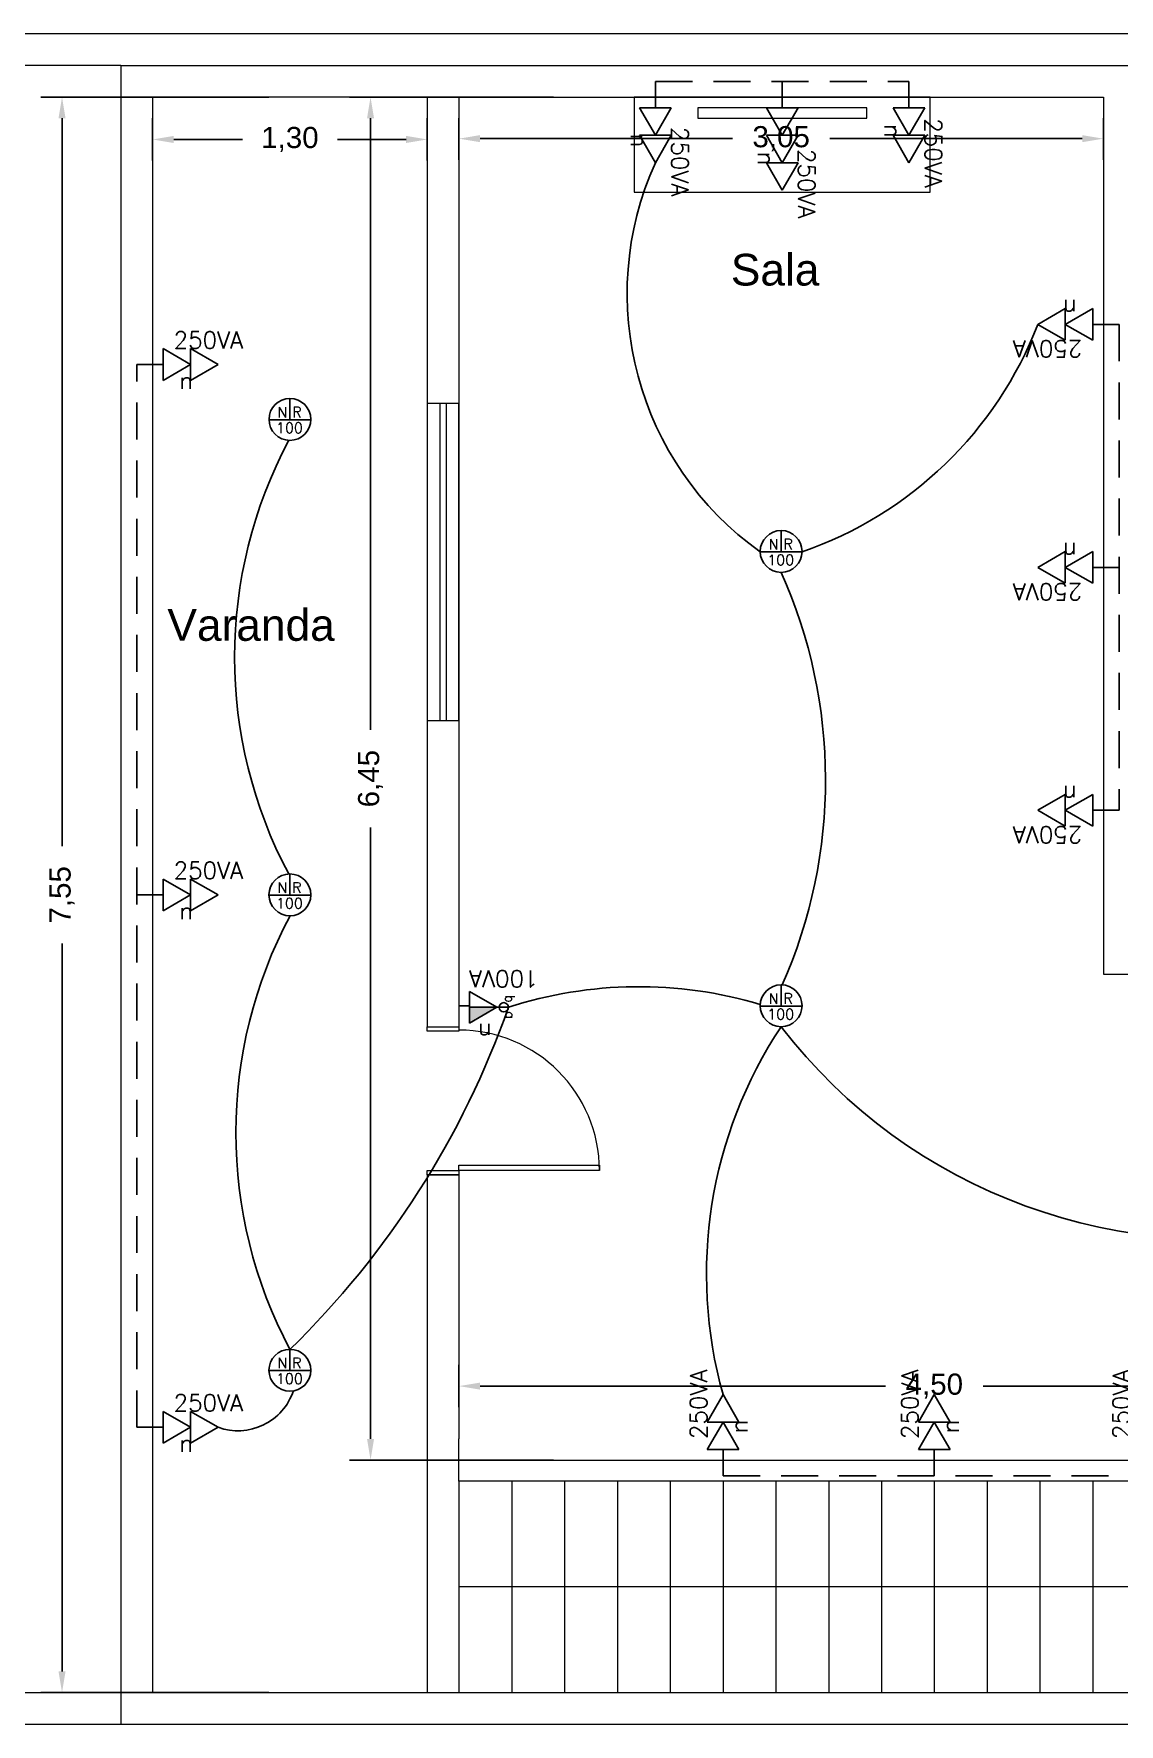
# Model space of a CAD drawing. Header units: millimetres. Extents: x -5 to 184, y -24 to 24.
# Drawn here: x 1.69 to 6.83, y 11 to 19 of the extents above; entities that cross this region are included whole.
import ezdxf

# ---------------------------------------------------------------- set-up
doc = ezdxf.new("R2010")
doc.units = ezdxf.units.MM
doc.linetypes.add('HIDDEN', pattern=[0.375, 0.25, -0.125])
for name, color, linetype, lineweight in [('Cotas', 3, 'Continuous', 9), ('Cozinha', 252, 'Continuous', 20), ('Edificação', 251, 'Continuous', 20), ('Portas', 251, 'Continuous', 9)]:
    doc.layers.add(name, color=color, linetype=linetype, lineweight=lineweight)
for name, color, linetype in [('Eletroduto', 160, 'Continuous'), ('Pontos de iluminação', 50, 'Continuous'), ('Pontos de Tomadas', 10, 'Continuous'), ('TEXTO', 7, 'Continuous')]:
    doc.layers.add(name, color=color, linetype=linetype)
doc.styles.add('ROMANS', font='ROMANS.SHX')
doc.styles.get("Standard").update_dxf_attribs({"font": 'arial.ttf'})
doc.styles.add('TEXTO_NOMEQUADRO', font='arial.ttf')
doc.dimstyles.new('ISO-25', dxfattribs={"dimtxt": 0.1, "dimasz": 0.1, "dimexe": 0.1, "dimexo": 0.1, "dimgap": 0.1, "dimtad": 0, "dimzin": 1, "dimtxsty": 'Standard', "dimcen": 0.1, "dimadec": 0, "dimazin": 0, "dimtfac": 1, "dimtmove": 0, "dimatfit": 3, "dimfxl": 1, "dimarcsym": 0})

# ---------------------------------------------------------------- blocks, each defined once
blk = doc.blocks.new('*D17')
at = {"layer": 'Cotas', "color": 0, "lineweight": -2, "transparency": 16777216}
for p, q in [((2.25, 18.6), (2.25, 18.4)), ((3.55, 18.6), (3.55, 18.4)), ((2.35, 18.5), (2.675, 18.5)), ((3.45, 18.5), (3.125, 18.5))]:
    blk.add_line(p, q, dxfattribs=at)
at = {"layer": 'Cotas', "color": 0, "transparency": 16777216}
for points in [[(2.35, 18.5167), (2.35, 18.4833), (2.25, 18.5)], [(3.45, 18.5167), (3.45, 18.4833), (3.55, 18.5)]]:
    blk.add_solid(points, dxfattribs=at)
at = {"layer": 'Defpoints', "color": 0, "transparency": 16777216}
for p in [(2.25, 18.7), (3.55, 18.7), (3.55, 18.5)]:
    blk.add_point(p, dxfattribs=at)
at = {"layer": 'Cotas', "color": 0, "transparency": 16777216, "insert": (2.9, 18.5), "char_height": 0.1, "attachment_point": 5}
blk.add_mtext('1,30', dxfattribs=at)
blk = doc.blocks.new('*D18')
at = {"layer": 'Cotas', "color": 0, "lineweight": -2, "transparency": 16777216}
for p, q in [((3.7, 18.6), (3.7, 18.4038)), ((6.75, 18.6), (6.75, 18.4038)), ((3.8, 18.5038), (4.9948, 18.5038)), ((6.65, 18.5038), (5.4552, 18.5038))]:
    blk.add_line(p, q, dxfattribs=at)
at = {"layer": 'Cotas', "color": 0, "transparency": 16777216}
for points in [[(3.8, 18.5205), (3.8, 18.4872), (3.7, 18.5038)], [(6.65, 18.5205), (6.65, 18.4872), (6.75, 18.5038)]]:
    blk.add_solid(points, dxfattribs=at)
at = {"layer": 'Defpoints', "color": 0, "transparency": 16777216}
for p in [(3.7, 18.7), (6.75, 18.7), (6.75, 18.5038)]:
    blk.add_point(p, dxfattribs=at)
at = {"layer": 'Cotas', "color": 0, "transparency": 16777216, "insert": (5.225, 18.5038), "char_height": 0.1, "attachment_point": 5}
blk.add_mtext('3,05', dxfattribs=at)
blk = doc.blocks.new('*D4')
at = {"layer": 'Cotas', "color": 0, "lineweight": -2, "transparency": 16777216}
for p, q in [((3.7, 12.5), (3.7, 12.7)), ((8.2, 12.5), (8.2, 12.7)), ((3.8, 12.6), (5.7183, 12.6)), ((8.1, 12.6), (6.1817, 12.6))]:
    blk.add_line(p, q, dxfattribs=at)
at = {"layer": 'Cotas', "color": 0, "transparency": 16777216}
for points in [[(3.8, 12.6167), (3.8, 12.5833), (3.7, 12.6)], [(8.1, 12.6167), (8.1, 12.5833), (8.2, 12.6)]]:
    blk.add_solid(points, dxfattribs=at)
at = {"layer": 'Defpoints', "color": 0, "transparency": 16777216}
for p in [(3.7, 12.6), (3.7, 12.4), (8.2, 12.4)]:
    blk.add_point(p, dxfattribs=at)
at = {"layer": 'Cotas', "color": 0, "transparency": 16777216, "insert": (5.95, 12.6), "char_height": 0.1, "attachment_point": 5}
blk.add_mtext('4,50', dxfattribs=at)
blk = doc.blocks.new('*D65')
at = {"layer": 'Cotas', "color": 0, "lineweight": -2, "transparency": 16777216}
for p, q in [((2.8, 18.7), (1.7214, 18.7)), ((1.8214, 18.6), (1.8214, 15.1548)), ((1.8214, 11.25), (1.8214, 14.6952)), ((2.8, 11.15), (1.7214, 11.15))]:
    blk.add_line(p, q, dxfattribs=at)
at = {"layer": 'Cotas', "color": 0, "transparency": 16777216}
for points in [[(1.8047, 18.6), (1.838, 18.6), (1.8214, 18.7)], [(1.8047, 11.25), (1.838, 11.25), (1.8214, 11.15)]]:
    blk.add_solid(points, dxfattribs=at)
at = {"layer": 'Defpoints', "color": 0, "transparency": 16777216}
for p in [(2.9, 18.7), (1.8214, 11.15), (2.9, 11.15)]:
    blk.add_point(p, dxfattribs=at)
at = {"layer": 'Cotas', "color": 0, "transparency": 16777216, "insert": (1.8214, 14.925), "char_height": 0.1, "attachment_point": 5, "rotation": 90}
blk.add_mtext('7,55', dxfattribs=at)
blk = doc.blocks.new('*D66')
at = {"layer": 'Cotas', "color": 0, "lineweight": -2, "transparency": 16777216}
for p, q in [((4.148, 18.7), (3.1816, 18.7)), ((3.2816, 18.6), (3.2816, 15.7055)), ((3.2816, 12.35), (3.2816, 15.2445)), ((4.148, 12.25), (3.1816, 12.25))]:
    blk.add_line(p, q, dxfattribs=at)
at = {"layer": 'Cotas', "color": 0, "transparency": 16777216}
for points in [[(3.265, 18.6), (3.2983, 18.6), (3.2816, 18.7)], [(3.265, 12.35), (3.2983, 12.35), (3.2816, 12.25)]]:
    blk.add_solid(points, dxfattribs=at)
at = {"layer": 'Defpoints', "color": 0, "transparency": 16777216}
for p in [(4.248, 18.7), (3.2816, 12.25), (4.248, 12.25)]:
    blk.add_point(p, dxfattribs=at)
at = {"layer": 'Cotas', "color": 0, "transparency": 16777216, "insert": (3.2816, 15.475), "char_height": 0.1, "attachment_point": 5, "rotation": 90}
blk.add_mtext('6,45', dxfattribs=at)

msp = doc.modelspace()

# ---------------------------------------------------------------- linework, layer by layer
at = {"layer": 'Cozinha'}
for points in [[(4.53, 18.25), (5.93, 18.25), (5.93, 18.7), (4.53, 18.7)], [(4.83, 18.6), (5.63, 18.6), (5.63, 18.65), (4.83, 18.65)]]:
    msp.add_lwpolyline(points, close=True, dxfattribs=at)
at = {"layer": 'Edificação', "color": 252}
for p, q in [((2.1, 18.85), (0.15, 18.85)), ((0.15, 11.15), (2.1, 11.15))]:
    msp.add_line(p, q, dxfattribs=at)
at = {"layer": 'Edificação'}
for p, q in [((2.1, 18.85), (2.1, 11)), ((2.1, 18.85), (6.9, 18.85)), ((3.55, 18.7), (2.25, 18.7)), ((2.25, 18.7), (2.25, 13.5)), ((3.55, 18.7), (3.55, 14.3)), ((3.7, 18.7), (3.7, 14.3)), ((3.7, 18.7), (6.75, 18.7)), ((6.75, 18.7), (6.75, 14.55)), ((6.75, 17.85), (6.75, 17.85)), ((6.75, 14.55), (9.65, 14.55)), ((3.55, 13.6), (3.55, 11.15)), ((3.55, 13.6), (3.7, 13.6)), ((3.7, 13.6), (3.7, 12.35)), ((2.25, 13.5), (2.25, 11.15)), ((3.7, 12.15), (3.7, 12.35)), ((3.7, 12.25), (8.2, 12.25)), ((8.2, 12.15), (3.7, 12.15)), ((3.7, 12.15), (3.7, 11.15)), ((3.95, 12.15), (3.95, 11.15)), ((4.2, 12.15), (4.2, 11.15)), ((4.45, 12.15), (4.45, 11.15)), ((4.7, 12.15), (4.7, 11.15)), ((4.95, 12.15), (4.95, 11.15)), ((5.2, 12.15), (5.2, 11.15)), ((5.45, 12.15), (5.45, 11.15)), ((5.7, 12.15), (5.7, 11.15)), ((5.95, 12.15), (5.95, 11.15)), ((6.2, 12.15), (6.2, 11.15)), ((6.45, 12.15), (6.45, 11.15)), ((6.7, 12.15), (6.7, 11.15)), ((8.2, 11.65), (3.7, 11.65)), ((2.25, 11.15), (8.1, 11.15)), ((2.1, 11), (26.85, 11))]:
    msp.add_line(p, q, dxfattribs=at)
at = {"layer": 'Edificação', "color": 252}
msp.add_lwpolyline([(0, 11), (27, 11), (27, 19), (0, 19)], close=True, dxfattribs=at)
at = {"layer": 'Eletroduto', "linetype": 'HIDDEN', "ltscale": 0.7}
for p, q in [((4.63, 18.7), (4.63, 18.775)), ((4.63, 18.775), (5.83, 18.775)), ((5.23, 18.7), (5.23, 18.775)), ((5.83, 18.7), (5.83, 18.775)), ((6.825, 17.625), (6.825, 15.325)), ((2.175, 12.405), (2.175, 17.435)), ((4.95, 12.175), (6.95, 12.175))]:
    msp.add_line(p, q, dxfattribs=at)
at = {"layer": 'Eletroduto'}
for p, q in [((6.75, 17.625), (6.825, 17.625)), ((2.25, 17.435), (2.175, 17.435)), ((6.825, 16.475), (6.75, 16.475)), ((6.825, 15.325), (6.75, 15.325)), ((2.25, 14.925), (2.175, 14.925)), ((2.25, 12.405), (2.175, 12.405)), ((4.95, 12.25), (4.95, 12.175)), ((5.95, 12.25), (5.95, 12.175))]:
    msp.add_line(p, q, dxfattribs=at)
for centre, radius, start, end in [((5.9972, 17.7706), 1.501, 155.62579, 234.50384), ((4.7244, 18.2868), 1.8389, 289.03625, 338.90526), ((4.8206, 16.0495), 2.1823, 151.93457, 208.02291), ((3.0329, 15.469), 2.4021, 336.18031, 24.13173), ((4.8264, 13.7993), 2.1823, 151.93457, 208.02291), ((4.5518, 12.4876), 2.0028, 73.33291, 107.96552), ((-0.0346, 15.788), 4.2067, 314.23449, 340.62991), ((6.986, 13.1306), 2.1144, 146.39118, 195.6568), ((7.2622, 15.8651), 2.5684, 217.51703, 282.45261), ((2.654, 12.6651), 0.2765, 250.13312, 341.50048)]:
    msp.add_arc(centre, radius, start, end, dxfattribs=at)
at = {"layer": 'Pontos de iluminação'}
for p, q in [((2.9, 17.1735), (2.9, 17.2746)), ((2.8008, 17.1735), (2.9993, 17.1735)), ((5.2249, 16.5485), (5.2249, 16.6496)), ((5.1257, 16.5485), (5.3241, 16.5485)), ((2.8999, 14.9235), (2.8999, 15.0246)), ((2.8007, 14.9235), (2.9991, 14.9235)), ((5.2249, 14.3985), (5.2249, 14.4996)), ((3.89, 14.3928), (3.88, 14.3928)), ((3.934, 14.3928), (3.89, 14.3928)), ((5.1257, 14.3985), (5.3241, 14.3985)), ((2.8999, 12.6735), (2.8999, 12.7746)), ((2.8007, 12.6735), (2.9991, 12.6735))]:
    msp.add_line(p, q, dxfattribs=at)
for centre, radius in [((2.9001, 17.175), 0.099), ((5.225, 16.55), 0.099), ((2.9, 14.925), 0.099), ((5.225, 14.4), 0.099), ((3.912, 14.3928), 0.022), ((2.9, 12.675), 0.099)]:
    msp.add_circle(centre, radius, dxfattribs=at)
at = {"layer": 'Pontos de Tomadas', "color": 1}
for p, q in [((4.705, 18.65), (4.555, 18.65)), ((4.555, 18.65), (4.63, 18.52)), ((4.63, 18.65), (4.63, 18.7)), ((4.705, 18.65), (4.63, 18.52)), ((4.63, 18.52), (4.705, 18.65)), ((4.63, 18.52), (4.705, 18.65)), ((5.305, 18.65), (5.155, 18.65)), ((5.155, 18.65), (5.23, 18.52)), ((5.23, 18.65), (5.23, 18.7)), ((5.305, 18.65), (5.23, 18.52)), ((5.23, 18.52), (5.305, 18.65)), ((5.23, 18.52), (5.305, 18.65)), ((5.905, 18.65), (5.755, 18.65)), ((5.755, 18.65), (5.83, 18.52)), ((5.83, 18.65), (5.83, 18.7)), ((5.905, 18.65), (5.83, 18.52)), ((5.83, 18.52), (5.905, 18.65)), ((5.83, 18.52), (5.905, 18.65)), ((4.705, 18.52), (4.555, 18.52)), ((4.555, 18.52), (4.63, 18.39)), ((4.705, 18.52), (4.63, 18.39)), ((4.63, 18.39), (4.705, 18.52)), ((4.63, 18.39), (4.705, 18.52)), ((5.305, 18.52), (5.155, 18.52)), ((5.155, 18.52), (5.23, 18.39)), ((5.305, 18.52), (5.23, 18.39)), ((5.23, 18.39), (5.305, 18.52)), ((5.23, 18.39), (5.305, 18.52)), ((5.905, 18.52), (5.755, 18.52)), ((5.755, 18.52), (5.83, 18.39)), ((5.905, 18.52), (5.83, 18.39)), ((5.83, 18.39), (5.905, 18.52)), ((5.83, 18.39), (5.905, 18.52)), ((5.305, 18.39), (5.155, 18.39)), ((5.155, 18.39), (5.23, 18.26)), ((5.305, 18.39), (5.23, 18.26)), ((5.23, 18.26), (5.305, 18.39)), ((5.23, 18.26), (5.305, 18.39)), ((6.57, 17.7), (6.44, 17.625)), ((6.7, 17.7), (6.57, 17.625)), ((6.57, 17.55), (6.57, 17.7)), ((6.7, 17.55), (6.7, 17.7)), ((6.57, 17.55), (6.44, 17.625)), ((6.44, 17.625), (6.57, 17.55)), ((6.44, 17.625), (6.57, 17.55)), ((6.7, 17.55), (6.57, 17.625)), ((6.57, 17.625), (6.7, 17.55)), ((6.57, 17.625), (6.7, 17.55)), ((6.7, 17.625), (6.75, 17.625)), ((2.3, 17.51), (2.43, 17.435)), ((2.43, 17.435), (2.3, 17.51)), ((2.3, 17.51), (2.3, 17.36)), ((2.43, 17.435), (2.3, 17.51)), ((2.3, 17.51), (2.43, 17.435)), ((2.43, 17.435), (2.3, 17.51)), ((2.3, 17.51), (2.3, 17.36)), ((2.43, 17.435), (2.3, 17.51)), ((2.43, 17.51), (2.56, 17.435)), ((2.56, 17.435), (2.43, 17.51)), ((2.43, 17.51), (2.43, 17.36)), ((2.56, 17.435), (2.43, 17.51)), ((2.43, 17.51), (2.56, 17.435)), ((2.56, 17.435), (2.43, 17.51)), ((2.43, 17.51), (2.43, 17.36)), ((2.56, 17.435), (2.43, 17.51)), ((2.3, 17.435), (2.25, 17.435)), ((2.3, 17.435), (2.25, 17.435)), ((2.3, 17.36), (2.43, 17.435)), ((2.3, 17.36), (2.43, 17.435)), ((2.43, 17.36), (2.56, 17.435)), ((2.43, 17.36), (2.56, 17.435)), ((6.57, 16.55), (6.44, 16.475)), ((6.7, 16.55), (6.57, 16.475)), ((6.57, 16.4), (6.57, 16.55)), ((6.7, 16.4), (6.7, 16.55)), ((6.57, 16.4), (6.44, 16.475)), ((6.44, 16.475), (6.57, 16.4)), ((6.44, 16.475), (6.57, 16.4)), ((6.7, 16.4), (6.57, 16.475)), ((6.57, 16.475), (6.7, 16.4)), ((6.57, 16.475), (6.7, 16.4)), ((6.7, 16.475), (6.75, 16.475)), ((6.57, 15.4), (6.44, 15.325)), ((6.7, 15.4), (6.57, 15.325)), ((6.57, 15.25), (6.57, 15.4)), ((6.7, 15.25), (6.7, 15.4)), ((6.57, 15.25), (6.44, 15.325)), ((6.44, 15.325), (6.57, 15.25)), ((6.44, 15.325), (6.57, 15.25)), ((6.7, 15.25), (6.57, 15.325)), ((6.57, 15.325), (6.7, 15.25)), ((6.57, 15.325), (6.7, 15.25)), ((6.7, 15.325), (6.75, 15.325)), ((2.3, 15), (2.43, 14.925)), ((2.43, 14.925), (2.3, 15)), ((2.3, 15), (2.3, 14.85)), ((2.43, 14.925), (2.3, 15)), ((2.3, 15), (2.43, 14.925)), ((2.43, 14.925), (2.3, 15)), ((2.3, 15), (2.3, 14.85)), ((2.43, 14.925), (2.3, 15)), ((2.43, 15), (2.56, 14.925)), ((2.56, 14.925), (2.43, 15)), ((2.43, 15), (2.43, 14.85)), ((2.56, 14.925), (2.43, 15)), ((2.43, 15), (2.56, 14.925)), ((2.56, 14.925), (2.43, 15)), ((2.43, 15), (2.43, 14.85)), ((2.56, 14.925), (2.43, 15)), ((2.3, 14.925), (2.25, 14.925)), ((2.3, 14.925), (2.25, 14.925)), ((2.3, 14.85), (2.43, 14.925)), ((2.3, 14.85), (2.43, 14.925)), ((2.43, 14.85), (2.56, 14.925)), ((2.43, 14.85), (2.56, 14.925)), ((3.75, 14.4), (3.7, 14.4)), ((3.75, 14.4678), (3.88, 14.3928)), ((3.88, 14.3928), (3.75, 14.4678)), ((3.75, 14.4678), (3.75, 14.3178)), ((3.88, 14.3928), (3.75, 14.4678)), ((3.75, 14.3928), (3.88, 14.3928)), ((3.75, 14.3178), (3.88, 14.3928)), ((2.3, 12.48), (2.43, 12.405)), ((2.43, 12.405), (2.3, 12.48)), ((2.3, 12.48), (2.3, 12.33)), ((2.43, 12.405), (2.3, 12.48)), ((2.3, 12.48), (2.43, 12.405)), ((2.43, 12.405), (2.3, 12.48)), ((2.3, 12.48), (2.3, 12.33)), ((2.43, 12.405), (2.3, 12.48)), ((2.43, 12.48), (2.56, 12.405)), ((2.56, 12.405), (2.43, 12.48)), ((2.43, 12.48), (2.43, 12.33)), ((2.56, 12.405), (2.43, 12.48)), ((2.43, 12.48), (2.56, 12.405)), ((2.56, 12.405), (2.43, 12.48)), ((2.43, 12.48), (2.43, 12.33)), ((2.56, 12.405), (2.43, 12.48)), ((4.875, 12.43), (4.95, 12.56)), ((4.95, 12.56), (4.875, 12.43)), ((4.95, 12.56), (4.875, 12.43)), ((5.025, 12.43), (4.95, 12.56)), ((5.875, 12.43), (5.95, 12.56)), ((5.95, 12.56), (5.875, 12.43)), ((5.95, 12.56), (5.875, 12.43)), ((6.025, 12.43), (5.95, 12.56)), ((2.3, 12.405), (2.25, 12.405)), ((2.3, 12.405), (2.25, 12.405)), ((2.3, 12.33), (2.43, 12.405)), ((2.3, 12.33), (2.43, 12.405)), ((2.43, 12.33), (2.56, 12.405)), ((2.43, 12.33), (2.56, 12.405)), ((4.875, 12.3), (4.95, 12.43)), ((4.95, 12.43), (4.875, 12.3)), ((4.95, 12.43), (4.875, 12.3)), ((4.875, 12.43), (5.025, 12.43)), ((5.025, 12.3), (4.95, 12.43)), ((5.875, 12.3), (5.95, 12.43)), ((5.95, 12.43), (5.875, 12.3)), ((5.95, 12.43), (5.875, 12.3)), ((5.875, 12.43), (6.025, 12.43)), ((6.025, 12.3), (5.95, 12.43)), ((4.875, 12.3), (5.025, 12.3)), ((4.95, 12.3), (4.95, 12.25)), ((5.875, 12.3), (6.025, 12.3)), ((5.95, 12.3), (5.95, 12.25))]:
    msp.add_line(p, q, dxfattribs=at)
msp.add_solid([(3.75, 14.3928), (3.75, 14.3178), (3.88, 14.3928)], dxfattribs=at)
at = {"layer": 'Portas'}
for p, q in [((3.61, 17.25), (3.61, 15.75)), ((3.64, 17.25), (3.64, 15.75))]:
    msp.add_line(p, q, dxfattribs=at)
for points in [[(3.55, 17.25), (3.55, 15.75), (3.7, 15.75), (3.7, 17.25)], [(3.7, 14.28), (3.55, 14.28), (3.55, 14.3), (3.7, 14.3)], [(3.7, 13.6), (3.55, 13.6), (3.55, 13.62), (3.7, 13.62)], [(3.7, 13.62), (3.7, 13.6463), (4.365, 13.6463), (4.365, 13.62)]]:
    msp.add_lwpolyline(points, close=True, dxfattribs=at)
msp.add_arc((3.7, 13.62), 0.665, 360, 90, dxfattribs=at)

# ---------------------------------------------------------------- texts
at = {"layer": 'Pontos de iluminação', "style": 'ROMANS'}
for s, p in [('b', (3.92, 14.45)), ('a', (3.9221, 14.3733))]:
    msp.add_text(s, height=0.044, rotation=270, dxfattribs=at).set_placement(p)
for tag, p, s, flags in [('N', (2.8407, 17.1842), '', 4), ('100', (2.8343, 17.1104), '100', 13), ('N', (5.1655, 16.5592), '', 4), ('100', (5.1592, 16.4854), '100', 13), ('N', (2.8405, 14.9342), '', 4), ('100', (2.8342, 14.8604), '100', 13), ('N', (5.1655, 14.4092), '', 4), ('100', (5.1592, 14.3354), '100', 13), ('N', (2.8405, 12.6842), '', 4), ('100', (2.8342, 12.6104), '100', 13)]:
    msp.add_attdef(tag, p, s, height=0.0495, dxfattribs=dict(at, flags=flags))
for p in [(2.911, 17.1847), (5.2358, 16.5597), (2.9108, 14.9347), (5.2358, 14.4097), (2.9108, 12.6847)]:
    msp.add_attdef('R', p, '', height=0.0495, dxfattribs=at)
at = {"layer": 'Pontos de Tomadas', "color": 1, "style": 'ROMANS'}
for s, rotation, p in [('n', 270, (5.7143, 18.5738)), ('250VA', 270, (5.9058, 18.6004)), ('n', 270, (4.5143, 18.5274)), ('250VA', 270, (4.7058, 18.5592)), ('n', 270, (5.1143, 18.4428)), ('250VA', 270, (5.3058, 18.455)), ('n', 180, (6.6238, 17.7407)), ('250VA', 360, (2.3496, 17.5108)), ('250VA', 360, (2.3496, 17.5108)), ('250VA', 180, (6.6504, 17.5492)), ('n', 360, (2.3762, 17.3193)), ('n', 360, (2.3762, 17.3193)), ('n', 180, (6.6238, 16.5907)), ('250VA', 180, (6.6504, 16.3992)), ('n', 180, (6.6238, 15.4407)), ('250VA', 180, (6.6504, 15.2492)), ('250VA', 360, (2.3496, 15.0008)), ('250VA', 360, (2.3496, 15.0008)), ('n', 360, (2.3762, 14.8093)), ('n', 360, (2.3762, 14.8093)), ('100VA', 180, (4.0767, 14.5676)), ('n', 180, (3.8555, 14.3153)), ('250VA', 90, (4.8742, 12.3496)), ('250VA', 90, (5.8742, 12.3496)), ('250VA', 90, (6.8742, 12.3496)), ('250VA', 360, (2.3496, 12.4808)), ('250VA', 360, (2.3496, 12.4808)), ('n', 90, (5.0657, 12.3762)), ('n', 90, (6.0657, 12.3762)), ('n', 360, (2.3762, 12.2893)), ('n', 360, (2.3762, 12.2893))]:
    msp.add_text(s, height=0.08, rotation=rotation, dxfattribs=at).set_placement(p)
at = {"layer": 'TEXTO', "char_height": 0.15, "width": 0.67308, "attachment_point": 1, "style": 'TEXTO_NOMEQUADRO'}
for s, insert in [('{\\C252;Sala}', (4.987, 17.9587)), ('{\\C252;Varanda}', (2.3202, 16.2773))]:
    msp.add_mtext(s, dxfattribs=dict(at, insert=insert))

# ---------------------------------------------------------------- dimensions: what is measured, and where the dimension line sits
at = {"layer": 'Cotas'}
for base, p1, p2, picture, middle in [((1.8214, 11.15), (2.9, 18.7), (2.9, 11.15), '*D65', (1.8214, 14.925)), ((3.2816, 12.25), (4.248, 18.7), (4.248, 12.25), '*D66', (3.2816, 15.475))]:
    dim = msp.add_linear_dim(base=base, p1=p1, p2=p2, angle=90, dimstyle='ISO-25', dxfattribs=at)
    dim.commit()
    dim.dimension.update_dxf_attribs({"geometry": picture, "text_midpoint": middle})
for base, p1, p2, picture, middle in [((3.55, 18.5), (2.25, 18.7), (3.55, 18.7), '*D17', (2.9, 18.5)), ((6.75, 18.5038), (3.7, 18.7), (6.75, 18.7), '*D18', (5.225, 18.5038)), ((3.7, 12.6), (8.2, 12.4), (3.7, 12.4), '*D4', (5.95, 12.6))]:
    dim = msp.add_linear_dim(base=base, p1=p1, p2=p2, dimstyle='ISO-25', dxfattribs=at)
    dim.commit()
    dim.dimension.update_dxf_attribs({"geometry": picture, "text_midpoint": middle})

doc.saveas('drawing.dxf')
